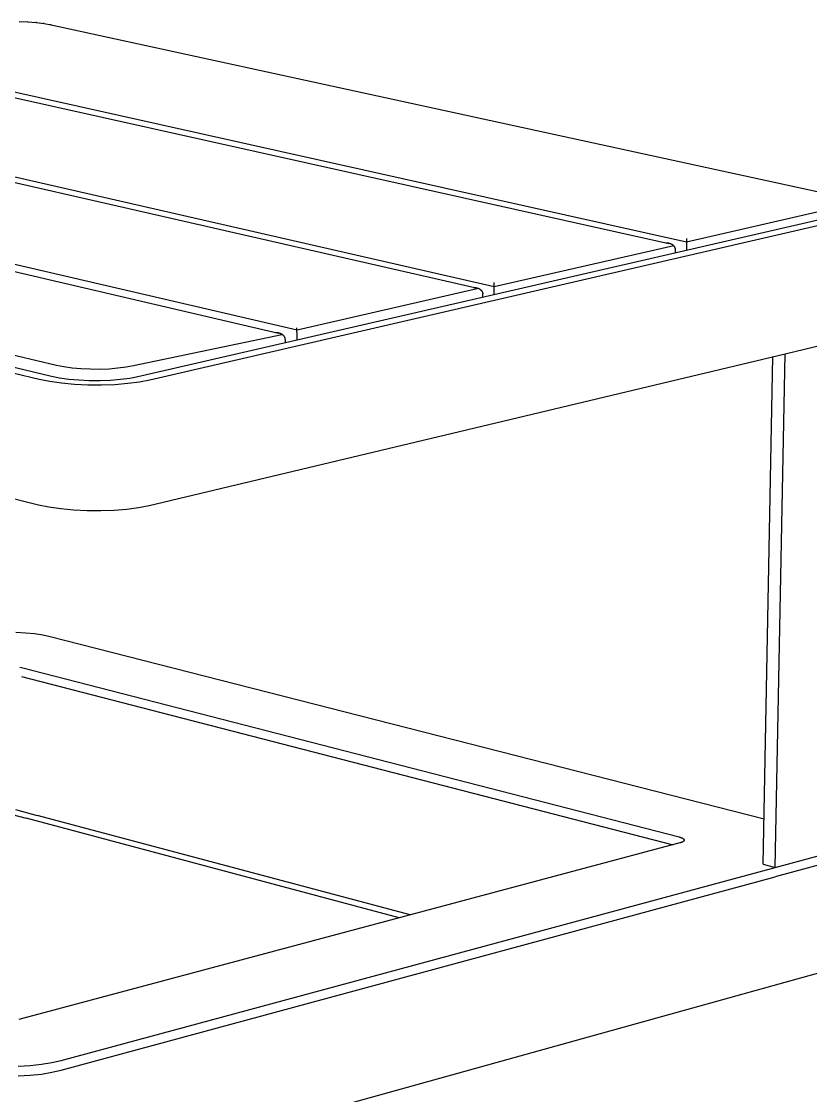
# Model space of a CAD drawing. Header units: millimetres. Extents: x 1422 to 6060, y -58 to 3182.
# Drawn here: x 2588.7 to 2838.4, y 972.5 to 1312.2 of the extents above; entities that cross this region are included whole.
import ezdxf

# ---------------------------------------------------------------- set-up
doc = ezdxf.new("R2010")
doc.units = ezdxf.units.MM
doc.header["$MEASUREMENT"] = 0
doc.layers.add('Domyślny', color=7, linetype='Continuous', true_color=0x000000)
doc.layers.add('Utwórz2D linie widoczne', color=7, linetype='Continuous', true_color=0x000000)

msp = doc.modelspace()

# ---------------------------------------------------------------- linework, layer by layer
at = {"layer": 'Domyślny'}
for p, q in [((2531.54, 1302.03), (2799.2, 1242.48)), ((2738.28, 1228.19), (2470.71, 1289.42)), ((2675.91, 1214.53), (2408.8, 1276.67)), ((2357.76, 1261.13), (2599.7, 1203.48)), ((2799.2, 1242.48), (2842.35, 1252.39)), ((2795.17, 1241.17), (2738.28, 1228.19)), ((2733.3, 1227.72), (2675.91, 1214.53)), ((2624.14, 1203.35), (2671.1, 1213.2)), ((2599.7, 1203.48), (2602.07, 1203)), ((2602.07, 1203), (2604.67, 1202.64)), ((2604.67, 1202.64), (2607.49, 1202.39)), ((2616.39, 1202.34), (2619.2, 1202.56)), ((2619.2, 1202.56), (2621.78, 1202.9)), ((2621.78, 1202.9), (2624.14, 1203.35)), ((2607.49, 1202.39), (2610.45, 1202.25)), ((2610.45, 1202.25), (2613.44, 1202.23)), ((2613.44, 1202.23), (2616.39, 1202.34)), ((2586.76, 1062.88), (2593.64, 1061.05))]:
    msp.add_line(p, q, dxfattribs=at)
at = {"layer": 'Utwórz2D linie widoczne'}
for p, q in [((2587.96, 1312.15), (2590.71, 1312.04)), ((2590.72, 1312.04), (2590.6, 1312)), ((2590.72, 1312.04), (2593.34, 1311.82)), ((2593.18, 1311.79), (2593.17, 1311.79)), ((2593.19, 1311.79), (2593.18, 1311.79)), ((2593.2, 1311.8), (2593.19, 1311.79)), ((2593.21, 1311.8), (2593.2, 1311.8)), ((2593.22, 1311.81), (2593.21, 1311.8)), ((2593.24, 1311.81), (2593.22, 1311.81)), ((2593.25, 1311.81), (2593.24, 1311.81)), ((2593.26, 1311.82), (2593.25, 1311.81)), ((2593.27, 1311.82), (2593.26, 1311.82)), ((2593.29, 1311.82), (2593.27, 1311.82)), ((2593.3, 1311.82), (2593.29, 1311.82)), ((2593.31, 1311.82), (2593.3, 1311.82)), ((2593.32, 1311.82), (2593.31, 1311.82)), ((2593.33, 1311.82), (2593.32, 1311.82)), ((2593.35, 1311.82), (2593.33, 1311.82)), ((2593.36, 1311.82), (2593.35, 1311.82)), ((2593.37, 1311.82), (2593.36, 1311.82)), ((2593.37, 1311.82), (2595.81, 1311.51)), ((2595.55, 1311.49), (2595.53, 1311.48)), ((2595.57, 1311.5), (2595.55, 1311.49)), ((2595.6, 1311.5), (2595.57, 1311.5)), ((2595.62, 1311.5), (2595.6, 1311.5)), ((2595.64, 1311.51), (2595.62, 1311.5)), ((2595.66, 1311.51), (2595.64, 1311.51)), ((2595.68, 1311.51), (2595.66, 1311.51)), ((2595.71, 1311.51), (2595.68, 1311.51)), ((2595.73, 1311.51), (2595.71, 1311.51)), ((2595.75, 1311.51), (2595.73, 1311.51)), ((2595.77, 1311.51), (2595.75, 1311.51)), ((2595.79, 1311.51), (2595.77, 1311.51)), ((2595.82, 1311.51), (2595.79, 1311.51)), ((2595.84, 1311.5), (2595.82, 1311.51)), ((2595.84, 1311.5), (2598.01, 1311.1)), ((2597.72, 1311.09), (2597.69, 1311.09)), ((2597.75, 1311.1), (2597.72, 1311.09)), ((2597.78, 1311.1), (2597.75, 1311.1)), ((2597.81, 1311.11), (2597.78, 1311.1)), ((2597.84, 1311.11), (2597.81, 1311.11)), ((2597.87, 1311.11), (2597.84, 1311.11)), ((2597.9, 1311.11), (2597.87, 1311.11)), ((2597.93, 1311.11), (2597.9, 1311.11)), ((2597.96, 1311.11), (2597.93, 1311.11)), ((2597.99, 1311.11), (2597.96, 1311.11)), ((2598.02, 1311.1), (2597.99, 1311.11)), ((2598.05, 1311.1), (2598.02, 1311.1)), ((2598.08, 1311.09), (2598.05, 1311.1)), ((2598.08, 1311.09), (2840.52, 1258.43)), ((2526.97, 1301.24), (2793.59, 1241.98)), ((2466.03, 1288.61), (2732.55, 1227.96)), ((2403.69, 1275.68), (2670.04, 1213.6)), ((2352.3, 1256.96), (2594.31, 1199.02)), ((2598.12, 1199.89), (2356.1, 1257.75)), ((2842.62, 1249.78), (2625.51, 1199.75)), ((2629.34, 1198.84), (2846.44, 1248.94)), ((2799.13, 1243.54), (2799.2, 1240.84)), ((2792.89, 1242.07), (2792.75, 1242.07)), ((2793.03, 1242.06), (2792.89, 1242.07)), ((2793.18, 1242.05), (2793.03, 1242.06)), ((2793.32, 1242.03), (2793.18, 1242.05)), ((2793.39, 1242.02), (2793.32, 1242.03)), ((2793.46, 1242.01), (2793.39, 1242.02)), ((2793.53, 1242), (2793.46, 1242.01)), ((2793.6, 1241.98), (2793.53, 1242)), ((2793.67, 1241.97), (2793.6, 1241.98)), ((2793.74, 1241.95), (2793.67, 1241.97)), ((2793.81, 1241.93), (2793.74, 1241.95)), ((2793.88, 1241.91), (2793.81, 1241.93)), ((2794, 1241.87), (2793.88, 1241.91)), ((2794.06, 1241.85), (2794, 1241.87)), ((2794.13, 1241.83), (2794.06, 1241.85)), ((2794.19, 1241.81), (2794.13, 1241.83)), ((2794.25, 1241.78), (2794.19, 1241.81)), ((2794.31, 1241.75), (2794.25, 1241.78)), ((2794.37, 1241.73), (2794.31, 1241.75)), ((2794.43, 1241.7), (2794.37, 1241.73)), ((2794.48, 1241.67), (2794.43, 1241.7)), ((2794.54, 1241.64), (2794.48, 1241.67)), ((2794.6, 1241.61), (2794.54, 1241.64)), ((2794.65, 1241.58), (2794.6, 1241.61)), ((2794.71, 1241.54), (2794.65, 1241.58)), ((2794.76, 1241.51), (2794.71, 1241.54)), ((2794.82, 1241.47), (2794.76, 1241.51)), ((2794.87, 1241.44), (2794.82, 1241.47)), ((2794.91, 1241.4), (2794.87, 1241.44)), ((2794.96, 1241.36), (2794.91, 1241.4)), ((2795, 1241.33), (2794.96, 1241.36)), ((2795.05, 1241.29), (2795, 1241.33)), ((2795.09, 1241.25), (2795.05, 1241.29)), ((2795.13, 1241.21), (2795.09, 1241.25)), ((2795.17, 1241.17), (2795.13, 1241.21)), ((2795.21, 1241.13), (2795.17, 1241.17)), ((2795.25, 1241.08), (2795.21, 1241.13)), ((2795.29, 1241.04), (2795.25, 1241.08)), ((2795.32, 1241), (2795.29, 1241.04)), ((2795.35, 1240.95), (2795.32, 1241)), ((2795.39, 1240.91), (2795.35, 1240.95)), ((2795.42, 1240.86), (2795.39, 1240.91)), ((2795.45, 1240.81), (2795.42, 1240.86)), ((2795.47, 1240.77), (2795.45, 1240.81)), ((2795.5, 1240.72), (2795.47, 1240.77)), ((2795.52, 1240.67), (2795.5, 1240.72)), ((2795.54, 1240.62), (2795.52, 1240.67)), ((2795.56, 1240.57), (2795.54, 1240.62)), ((2795.58, 1240.53), (2795.56, 1240.57)), ((2795.59, 1240.5), (2795.58, 1240.53)), ((2795.6, 1240.47), (2795.59, 1240.5)), ((2795.6, 1240.45), (2795.6, 1240.47)), ((2795.61, 1240.42), (2795.6, 1240.45)), ((2795.62, 1240.38), (2795.61, 1240.42)), ((2795.63, 1240.33), (2795.62, 1240.38)), ((2795.64, 1240.28), (2795.63, 1240.33)), ((2795.65, 1240.25), (2795.64, 1240.28)), ((2795.64, 1238.95), (2795.66, 1240.03)), ((2795.65, 1240.23), (2795.65, 1240.25)), ((2795.65, 1240.2), (2795.65, 1240.23)), ((2795.65, 1240.18), (2795.65, 1240.2)), ((2795.66, 1240.15), (2795.65, 1240.18)), ((2795.66, 1240.13), (2795.66, 1240.15)), ((2795.66, 1240.1), (2795.66, 1240.13)), ((2795.66, 1240.08), (2795.66, 1240.1)), ((2795.66, 1240.05), (2795.66, 1240.08)), ((2795.66, 1240.03), (2795.66, 1240.05)), ((2799.2, 1240.84), (2799.19, 1239.77)), ((2731.7, 1228.05), (2731.84, 1228.05)), ((2731.84, 1228.05), (2731.99, 1228.04)), ((2731.99, 1228.04), (2732.13, 1228.03)), ((2732.13, 1228.03), (2732.28, 1228.01)), ((2732.28, 1228.01), (2732.42, 1227.99)), ((2732.42, 1227.99), (2732.49, 1227.97)), ((2732.49, 1227.97), (2732.56, 1227.96)), ((2732.56, 1227.96), (2732.63, 1227.94)), ((2732.63, 1227.94), (2732.7, 1227.93)), ((2732.7, 1227.93), (2732.77, 1227.91)), ((2732.77, 1227.91), (2732.84, 1227.89)), ((2732.84, 1227.89), (2732.97, 1227.85)), ((2732.97, 1227.85), (2733.03, 1227.83)), ((2733.03, 1227.83), (2733.09, 1227.81)), ((2733.09, 1227.81), (2733.16, 1227.78)), ((2733.16, 1227.78), (2733.22, 1227.76)), ((2733.22, 1227.76), (2733.28, 1227.73)), ((2733.28, 1227.73), (2733.34, 1227.7)), ((2733.34, 1227.7), (2733.4, 1227.68)), ((2733.4, 1227.68), (2733.46, 1227.65)), ((2733.46, 1227.65), (2733.52, 1227.61)), ((2733.52, 1227.61), (2733.57, 1227.58)), ((2733.57, 1227.58), (2733.63, 1227.55)), ((2733.63, 1227.55), (2733.69, 1227.51)), ((2733.69, 1227.51), (2733.74, 1227.48)), ((2733.74, 1227.48), (2733.8, 1227.44)), ((2733.8, 1227.44), (2733.84, 1227.41)), ((2733.84, 1227.41), (2733.89, 1227.37)), ((2733.89, 1227.37), (2733.94, 1227.34)), ((2733.94, 1227.34), (2733.98, 1227.3)), ((2733.98, 1227.3), (2734.03, 1227.26)), ((2734.03, 1227.26), (2734.07, 1227.22)), ((2734.07, 1227.22), (2734.12, 1227.18)), ((2734.12, 1227.18), (2734.16, 1227.14)), ((2734.16, 1227.14), (2734.2, 1227.09)), ((2734.2, 1227.09), (2734.23, 1227.05)), ((2734.23, 1227.05), (2734.27, 1227.01)), ((2734.27, 1227.01), (2734.31, 1226.96)), ((2734.31, 1226.96), (2734.34, 1226.92)), ((2734.34, 1226.92), (2734.37, 1226.87)), ((2734.37, 1226.87), (2734.4, 1226.83)), ((2734.4, 1226.83), (2734.43, 1226.78)), ((2734.43, 1226.78), (2734.46, 1226.73)), ((2734.46, 1226.73), (2734.48, 1226.68)), ((2734.48, 1226.68), (2734.51, 1226.64)), ((2734.51, 1226.64), (2734.53, 1226.59)), ((2734.53, 1226.59), (2734.55, 1226.54)), ((2734.55, 1226.54), (2734.57, 1226.49)), ((2734.57, 1226.49), (2734.58, 1226.46)), ((2734.58, 1226.46), (2734.59, 1226.44)), ((2734.59, 1226.44), (2734.59, 1226.41)), ((2734.59, 1226.41), (2734.6, 1226.38)), ((2734.6, 1226.38), (2734.61, 1226.34)), ((2734.61, 1226.34), (2734.63, 1226.29)), ((2738.28, 1226.82), (2738.23, 1229.55)), ((2738.27, 1225.73), (2738.28, 1226.82)), ((2734.63, 1226.29), (2734.63, 1226.24)), ((2734.63, 1226.24), (2734.64, 1226.21)), ((2734.64, 1226.21), (2734.64, 1226.19)), ((2734.64, 1226.19), (2734.64, 1226.16)), ((2734.64, 1226.16), (2734.65, 1226.14)), ((2734.64, 1224.9), (2734.65, 1225.98)), ((2734.65, 1226.14), (2734.65, 1226.11)), ((2734.65, 1226.11), (2734.65, 1226.08)), ((2734.65, 1226.08), (2734.65, 1226.06)), ((2734.65, 1226.06), (2734.65, 1226.03)), ((2734.65, 1226.03), (2734.65, 1226.01)), ((2734.65, 1226.01), (2734.65, 1225.98)), ((2352.6, 1219), (2594.08, 1159.29)), ((2669.32, 1213.69), (2669.17, 1213.69)), ((2669.47, 1213.68), (2669.32, 1213.69)), ((2669.61, 1213.67), (2669.47, 1213.68)), ((2669.76, 1213.65), (2669.61, 1213.67)), ((2669.83, 1213.64), (2669.76, 1213.65)), ((2669.9, 1213.63), (2669.83, 1213.64)), ((2669.98, 1213.61), (2669.9, 1213.63)), ((2670.05, 1213.6), (2669.98, 1213.61)), ((2670.12, 1213.58), (2670.05, 1213.6)), ((2670.19, 1213.57), (2670.12, 1213.58)), ((2670.26, 1213.55), (2670.19, 1213.57)), ((2670.33, 1213.53), (2670.26, 1213.55)), ((2670.46, 1213.49), (2670.33, 1213.53)), ((2670.52, 1213.47), (2670.46, 1213.49)), ((2670.59, 1213.44), (2670.52, 1213.47)), ((2670.65, 1213.42), (2670.59, 1213.44)), ((2670.71, 1213.39), (2670.65, 1213.42)), ((2670.77, 1213.37), (2670.71, 1213.39)), ((2670.83, 1213.34), (2670.77, 1213.37)), ((2670.89, 1213.31), (2670.83, 1213.34)), ((2670.95, 1213.28), (2670.89, 1213.31)), ((2671.01, 1213.25), (2670.95, 1213.28)), ((2671.07, 1213.22), (2671.01, 1213.25)), ((2671.13, 1213.18), (2671.07, 1213.22)), ((2671.19, 1213.15), (2671.13, 1213.18)), ((2671.24, 1213.11), (2671.19, 1213.15)), ((2671.3, 1213.08), (2671.24, 1213.11)), ((2671.35, 1213.04), (2671.3, 1213.08)), ((2671.4, 1213), (2671.35, 1213.04)), ((2671.44, 1212.97), (2671.4, 1213)), ((2671.49, 1212.93), (2671.44, 1212.97)), ((2671.54, 1212.89), (2671.49, 1212.93)), ((2671.58, 1212.85), (2671.54, 1212.89)), ((2671.62, 1212.81), (2671.58, 1212.85)), ((2671.67, 1212.77), (2671.62, 1212.81)), ((2671.7, 1212.72), (2671.67, 1212.77)), ((2671.74, 1212.68), (2671.7, 1212.72)), ((2675.89, 1212.46), (2675.87, 1215.23)), ((2671.78, 1212.64), (2671.74, 1212.68)), ((2671.82, 1212.59), (2671.78, 1212.64)), ((2671.85, 1212.55), (2671.82, 1212.59)), ((2671.88, 1212.5), (2671.85, 1212.55)), ((2671.92, 1212.45), (2671.88, 1212.5)), ((2671.95, 1212.4), (2671.92, 1212.45)), ((2671.97, 1212.36), (2671.95, 1212.4)), ((2672, 1212.31), (2671.97, 1212.36)), ((2672.02, 1212.26), (2672, 1212.31)), ((2672.04, 1212.21), (2672.02, 1212.26)), ((2672.07, 1212.16), (2672.04, 1212.21)), ((2672.08, 1212.11), (2672.07, 1212.16)), ((2672.09, 1212.08), (2672.08, 1212.11)), ((2672.1, 1212.06), (2672.09, 1212.08)), ((2672.11, 1212.03), (2672.1, 1212.06)), ((2672.12, 1212.01), (2672.11, 1212.03)), ((2672.13, 1211.96), (2672.12, 1212.01)), ((2672.14, 1211.91), (2672.13, 1211.96)), ((2672.15, 1211.86), (2672.14, 1211.91)), ((2672.15, 1211.83), (2672.15, 1211.86)), ((2672.16, 1211.81), (2672.15, 1211.83)), ((2672.16, 1211.78), (2672.16, 1211.81)), ((2672.16, 1211.75), (2672.16, 1211.78)), ((2672.17, 1211.73), (2672.16, 1211.75)), ((2672.17, 1211.6), (2672.16, 1210.5)), ((2672.17, 1211.7), (2672.17, 1211.73)), ((2672.17, 1211.68), (2672.17, 1211.7)), ((2672.17, 1211.65), (2672.17, 1211.68)), ((2672.17, 1211.63), (2672.17, 1211.65)), ((2672.17, 1211.6), (2672.17, 1211.63)), ((2675.88, 1211.36), (2675.89, 1212.46)), ((2830.35, 1207.08), (2845.68, 1210.74)), ((2629.03, 1159.12), (2830.35, 1207.08)), ((2823.45, 1045.59), (2826.5, 1206.17)), ((2827.23, 1044.61), (2830.35, 1207.08)), ((2600.7, 1199.37), (2598.12, 1199.89)), ((2603.63, 1198.96), (2600.7, 1199.37)), ((2622.94, 1199.26), (2620.02, 1198.88)), ((2625.51, 1199.75), (2622.94, 1199.26)), ((2594.31, 1199.02), (2597.61, 1198.35)), ((2597.61, 1198.35), (2601.36, 1197.82)), ((2601.36, 1197.82), (2605.42, 1197.46)), ((2606.81, 1198.67), (2603.63, 1198.96)), ((2605.42, 1197.46), (2609.68, 1197.26)), ((2610.14, 1198.52), (2606.81, 1198.67)), ((2609.68, 1197.26), (2614, 1197.24)), ((2613.52, 1198.5), (2610.14, 1198.52)), ((2616.85, 1198.62), (2613.52, 1198.5)), ((2614, 1197.24), (2618.26, 1197.39)), ((2620.02, 1198.88), (2616.85, 1198.62)), ((2618.26, 1197.39), (2622.32, 1197.72)), ((2622.32, 1197.72), (2626.05, 1198.21)), ((2626.05, 1198.21), (2629.34, 1198.84)), ((2594.08, 1159.29), (2597.37, 1158.61)), ((2597.37, 1158.61), (2601.11, 1158.07)), ((2622.02, 1157.96), (2625.74, 1158.46)), ((2625.74, 1158.46), (2629.03, 1159.12)), ((2601.11, 1158.07), (2605.16, 1157.69)), ((2605.16, 1157.69), (2609.41, 1157.49)), ((2609.41, 1157.49), (2613.73, 1157.46)), ((2613.73, 1157.46), (2617.97, 1157.62)), ((2617.97, 1157.62), (2622.02, 1157.96)), ((2586.93, 1119), (2589.92, 1118.85)), ((2589.92, 1118.85), (2592.77, 1118.57)), ((2592.77, 1118.57), (2595.41, 1118.18)), ((2595.41, 1118.18), (2597.74, 1117.68)), ((2597.74, 1117.68), (2823.73, 1059.99)), ((2588.11, 1107.98), (2588.68, 1107.87)), ((2588.68, 1107.87), (2796.79, 1054.24)), ((2588.66, 1105.03), (2794.9, 1051.78)), ((2583.3, 1062), (2590.18, 1060.17)), ((2708.26, 1028.64), (2590.18, 1060.17)), ((2711.72, 1029.57), (2593.64, 1061.05)), ((2796.79, 1054.24), (2796.96, 1054.2)), ((2796.96, 1054.2), (2797.11, 1054.15)), ((2797.11, 1054.15), (2797.27, 1054.1)), ((2797.27, 1054.1), (2797.41, 1054.05)), ((2797.41, 1054.05), (2797.55, 1054)), ((2797.55, 1054), (2797.62, 1053.97)), ((2797.62, 1053.97), (2797.69, 1053.94)), ((2797.69, 1053.94), (2797.75, 1053.91)), ((2797.75, 1053.91), (2797.81, 1053.89)), ((2797.81, 1053.89), (2797.87, 1053.86)), ((2797.87, 1053.86), (2797.93, 1053.82)), ((2797.93, 1053.82), (2797.98, 1053.79)), ((2797.98, 1053.79), (2798.03, 1053.76)), ((2798.03, 1053.76), (2798.08, 1053.73)), ((2798.08, 1053.73), (2798.1, 1053.71)), ((2798.1, 1053.71), (2798.12, 1053.7)), ((2798.12, 1053.7), (2798.14, 1053.68)), ((2798.14, 1053.68), (2798.16, 1053.67)), ((2798.16, 1053.67), (2798.18, 1053.65)), ((2798.18, 1053.65), (2798.2, 1053.63)), ((2798.2, 1053.63), (2798.22, 1053.62)), ((2798.22, 1053.62), (2798.24, 1053.6)), ((2798.24, 1053.6), (2798.26, 1053.58)), ((2798.26, 1053.58), (2798.27, 1053.57)), ((2798.27, 1053.57), (2798.29, 1053.55)), ((2798.29, 1053.55), (2798.3, 1053.53)), ((2798.3, 1053.53), (2798.32, 1053.52)), ((2798.32, 1053.52), (2798.33, 1053.5)), ((2798.33, 1053.5), (2798.34, 1053.48)), ((2798.34, 1053.48), (2798.35, 1053.46)), ((2798.35, 1053.46), (2798.36, 1053.46)), ((2798.36, 1053.46), (2798.36, 1053.45)), ((2798.36, 1053.45), (2798.37, 1053.44)), ((2798.37, 1053.44), (2798.37, 1053.43)), ((2798.37, 1053.43), (2798.38, 1053.42)), ((2798.38, 1053.06), (2798.37, 1053.05)), ((2798.37, 1053.05), (2798.37, 1053.04)), ((2798.38, 1053.42), (2798.38, 1053.41)), ((2798.38, 1053.41), (2798.39, 1053.4)), ((2798.39, 1053.08), (2798.38, 1053.07)), ((2798.38, 1053.07), (2798.38, 1053.06)), ((2798.39, 1053.4), (2798.39, 1053.4)), ((2798.39, 1053.4), (2798.39, 1053.39)), ((2798.39, 1053.39), (2798.4, 1053.38)), ((2798.4, 1053.1), (2798.39, 1053.1)), ((2798.39, 1053.1), (2798.39, 1053.09)), ((2798.39, 1053.09), (2798.39, 1053.08)), ((2798.4, 1053.38), (2798.4, 1053.37)), ((2798.4, 1053.37), (2798.4, 1053.36)), ((2798.4, 1053.36), (2798.41, 1053.35)), ((2798.41, 1053.13), (2798.4, 1053.12)), ((2798.4, 1053.12), (2798.4, 1053.11)), ((2798.4, 1053.11), (2798.4, 1053.1)), ((2798.41, 1053.35), (2798.41, 1053.34)), ((2798.41, 1053.34), (2798.41, 1053.34)), ((2798.41, 1053.34), (2798.41, 1053.33)), ((2798.41, 1053.33), (2798.42, 1053.32)), ((2798.42, 1053.16), (2798.41, 1053.15)), ((2798.41, 1053.15), (2798.41, 1053.15)), ((2798.41, 1053.15), (2798.41, 1053.14)), ((2798.41, 1053.14), (2798.41, 1053.13)), ((2798.42, 1053.32), (2798.42, 1053.31)), ((2798.42, 1053.31), (2798.42, 1053.3)), ((2798.42, 1053.3), (2798.42, 1053.29)), ((2798.42, 1053.29), (2798.42, 1053.28)), ((2798.42, 1053.28), (2798.42, 1053.28)), ((2798.42, 1053.28), (2798.42, 1053.27)), ((2798.42, 1053.27), (2798.42, 1053.26)), ((2798.42, 1053.26), (2798.42, 1053.25)), ((2798.42, 1053.25), (2798.42, 1053.24)), ((2798.42, 1053.24), (2798.42, 1053.23)), ((2798.42, 1053.23), (2798.42, 1053.22)), ((2798.42, 1053.22), (2798.42, 1053.21)), ((2798.42, 1053.21), (2798.42, 1053.21)), ((2798.42, 1053.21), (2798.42, 1053.2)), ((2798.42, 1053.2), (2798.42, 1053.19)), ((2798.42, 1053.19), (2798.42, 1053.18)), ((2798.42, 1053.18), (2798.42, 1053.17)), ((2798.42, 1053.17), (2798.42, 1053.16)), ((2797.07, 1052.36), (2587.79, 996.47)), ((2797.22, 1052.4), (2797.07, 1052.36)), ((2797.36, 1052.44), (2797.22, 1052.4)), ((2797.5, 1052.49), (2797.36, 1052.44)), ((2797.57, 1052.52), (2797.5, 1052.49)), ((2797.64, 1052.54), (2797.57, 1052.52)), ((2797.7, 1052.57), (2797.64, 1052.54)), ((2797.76, 1052.59), (2797.7, 1052.57)), ((2797.82, 1052.62), (2797.76, 1052.59)), ((2797.88, 1052.65), (2797.82, 1052.62)), ((2797.93, 1052.68), (2797.88, 1052.65)), ((2797.98, 1052.7), (2797.93, 1052.68)), ((2798.03, 1052.73), (2797.98, 1052.7)), ((2798.08, 1052.76), (2798.03, 1052.73)), ((2798.1, 1052.78), (2798.08, 1052.76)), ((2798.12, 1052.79), (2798.1, 1052.78)), ((2798.15, 1052.81), (2798.12, 1052.79)), ((2798.17, 1052.83), (2798.15, 1052.81)), ((2798.19, 1052.84), (2798.17, 1052.83)), ((2798.2, 1052.86), (2798.19, 1052.84)), ((2798.22, 1052.87), (2798.2, 1052.86)), ((2798.24, 1052.89), (2798.22, 1052.87)), ((2798.26, 1052.9), (2798.24, 1052.89)), ((2798.27, 1052.92), (2798.26, 1052.9)), ((2798.29, 1052.94), (2798.27, 1052.92)), ((2798.3, 1052.95), (2798.29, 1052.94)), ((2798.32, 1052.97), (2798.3, 1052.95)), ((2798.33, 1052.99), (2798.32, 1052.97)), ((2798.34, 1053), (2798.33, 1052.99)), ((2798.35, 1053.01), (2798.34, 1053)), ((2798.36, 1053.03), (2798.35, 1053.02)), ((2798.35, 1053.02), (2798.35, 1053.01)), ((2798.37, 1053.04), (2798.36, 1053.04)), ((2798.36, 1053.04), (2798.36, 1053.03)), ((2827.23, 1044.61), (2842.43, 1048.72)), ((2601.23, 983.56), (2827.23, 1044.61)), ((2823.45, 1045.59), (2827.23, 1044.61)), ((2842.38, 1045.76), (2827.18, 1041.65)), ((2601.21, 980.47), (2827.18, 1041.65)), ((2841.69, 1011.37), (2826.52, 1007.16)), ((2826.52, 1007.16), (2613.77, 948.13)), ((2587.66, 981.73), (2591.42, 981.96)), ((2591.42, 981.96), (2594.99, 982.34)), ((2594.99, 982.34), (2598.29, 982.88)), ((2598.29, 982.88), (2601.23, 983.56)), ((2587.64, 978.64), (2591.4, 978.87)), ((2591.4, 978.87), (2594.98, 979.26)), ((2594.98, 979.26), (2598.27, 979.8)), ((2598.27, 979.8), (2601.21, 980.47))]:
    msp.add_line(p, q, dxfattribs=at)

doc.saveas('drawing.dxf')
